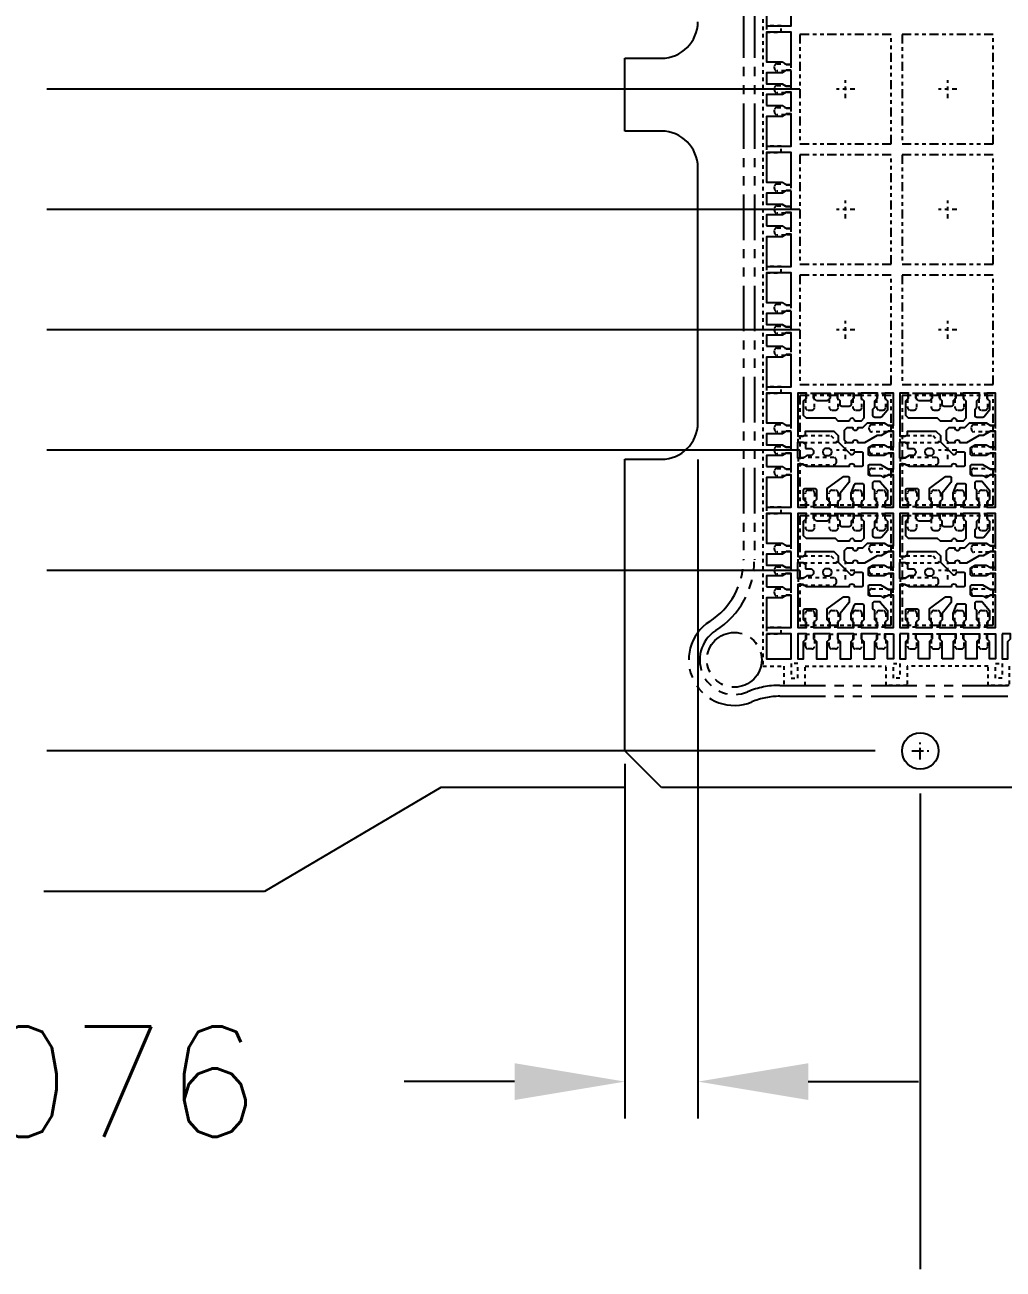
# Model space of a CAD drawing. Extents: x -336 to 28, y -457 to 7.
# Drawn here: x -311.49 to -284.67, y -347.44 to -313.31 of the extents above; entities that cross this region are included whole.
import ezdxf

# ---------------------------------------------------------------- set-up
doc = ezdxf.new("R2010")
doc.units = 0
doc.header["$MEASUREMENT"] = 0
for name, pattern in [('CENTER', [50.8, 31.75, -6.35, 6.35, -6.35]), ('CENTERX2', [4, 2.5, -0.5, 0.5, -0.5]), ('HIDDEN', [0.375, 0.25, -0.125]), ('PHANTOM', [2.5, 1.25, -0.25, 0.25, -0.25, 0.25, -0.25])]:
    doc.linetypes.add(name, pattern=pattern)
doc.layers.add('1', color=7, linetype='CONTINUOUS')
doc.layers.add('1D', color=4, linetype='CONTINUOUS')
doc.styles.add('simplex', font='SIMPLEX.SHX')

msp = doc.modelspace()

# ---------------------------------------------------------------- linework, layer by layer
at = {"layer": '1'}
for p, q in [((-295.0362, -316.2262), (-295.0362, -314.2262)), ((-295.0362, -314.2262), (-294.0362, -314.2262)), ((-294.0362, -316.2262), (-295.0362, -316.2262)), ((-293.0362, -324.2262), (-293.0362, -317.2262)), ((-295.0362, -333.2262), (-295.0362, -325.2262)), ((-295.0362, -325.2262), (-294.0362, -325.2262)), ((-294.0362, -334.2262), (-295.0362, -333.2262)), ((-46.0362, -334.2262), (-294.0362, -334.2262))]:
    msp.add_line(p, q, dxfattribs=at)
for points in [[(-291.1562, -313.3362), (-290.4762, -313.3362), (-290.4762, -312.4562), (-290.6112, -312.4562), (-290.7278, -312.5262), (-291.1562, -312.5262)], [(-290.7278, -314.3262), (-290.6112, -314.3962), (-290.4762, -314.3962), (-290.4762, -313.5162), (-291.1562, -313.5162), (-291.1562, -314.3262)], [(-291.1562, -315.5262), (-290.7278, -315.5262), (-290.6112, -315.5962), (-290.4762, -315.5962), (-290.4762, -315.1562), (-290.6112, -315.1562), (-290.7278, -315.2262), (-291.1562, -315.2262)], [(-291.1562, -316.6362), (-290.4762, -316.6362), (-290.4762, -315.7562), (-290.6112, -315.7562), (-290.7278, -315.8262), (-291.1562, -315.8262)], [(-290.7278, -317.6262), (-290.6112, -317.6962), (-290.4762, -317.6962), (-290.4762, -316.8162), (-291.1562, -316.8162), (-291.1562, -317.6262)], [(-291.1562, -318.8262), (-290.7278, -318.8262), (-290.6112, -318.8962), (-290.4762, -318.8962), (-290.4762, -318.4562), (-290.6112, -318.4562), (-290.7278, -318.5262), (-291.1562, -318.5262)], [(-291.1562, -319.9362), (-290.4762, -319.9362), (-290.4762, -319.0562), (-290.6112, -319.0562), (-290.7278, -319.1262), (-291.1562, -319.1262)], [(-290.7278, -320.9262), (-290.6112, -320.9962), (-290.4762, -320.9962), (-290.4762, -320.1162), (-291.1562, -320.1162), (-291.1562, -320.9262)], [(-291.1562, -322.1262), (-290.7278, -322.1262), (-290.6112, -322.1962), (-290.4762, -322.1962), (-290.4762, -321.7562), (-290.6112, -321.7562), (-290.7278, -321.8262), (-291.1562, -321.8262)], [(-291.1562, -323.2362), (-290.4762, -323.2362), (-290.4762, -322.3562), (-290.6112, -322.3562), (-290.7278, -322.4262), (-291.1562, -322.4262)], [(-290.7278, -324.2262), (-290.6112, -324.2962), (-290.4762, -324.2962), (-290.4762, -323.4162), (-291.1562, -323.4162), (-291.1562, -324.2262)], [(-289.7862, -323.6262), (-289.8612, -323.5512), (-289.8612, -323.4162), (-289.4112, -323.4162), (-289.4112, -323.5512), (-289.4862, -323.6262)], [(-286.9862, -323.6262), (-287.0612, -323.5512), (-287.0612, -323.4162), (-286.6112, -323.4162), (-286.6112, -323.5512), (-286.6862, -323.6262)], [(-291.1562, -325.4262), (-290.7278, -325.4262), (-290.6112, -325.4962), (-290.4762, -325.4962), (-290.4762, -325.0562), (-290.6112, -325.0562), (-290.7278, -325.1262), (-291.1562, -325.1262)], [(-291.1562, -326.5362), (-290.4762, -326.5362), (-290.4762, -325.6562), (-290.6112, -325.6562), (-290.7278, -325.7262), (-291.1562, -325.7262)], [(-290.7278, -327.5262), (-290.6112, -327.5962), (-290.4762, -327.5962), (-290.4762, -326.7162), (-291.1562, -326.7162), (-291.1562, -327.5262)], [(-289.7862, -326.9262), (-289.8612, -326.8512), (-289.8612, -326.7162), (-289.4112, -326.7162), (-289.4112, -326.8512), (-289.4862, -326.9262)], [(-286.9862, -326.9262), (-287.0612, -326.8512), (-287.0612, -326.7162), (-286.6112, -326.7162), (-286.6112, -326.8512), (-286.6862, -326.9262)], [(-291.1562, -328.7262), (-290.7278, -328.7262), (-290.6112, -328.7962), (-290.4762, -328.7962), (-290.4762, -328.3562), (-290.6112, -328.3562), (-290.7278, -328.4262), (-291.1562, -328.4262)], [(-291.1562, -329.8362), (-290.4762, -329.8362), (-290.4762, -328.9562), (-290.6112, -328.9562), (-290.7278, -329.0262), (-291.1562, -329.0262)], [(-290.1362, -330.2262), (-290.0612, -330.1512), (-290.0612, -330.0162), (-290.2962, -330.0162), (-290.2962, -330.6962), (-290.1362, -330.6962)], [(-289.4112, -330.0162), (-289.8612, -330.0162), (-289.8612, -330.1512), (-289.7862, -330.2262), (-289.7862, -330.6962), (-289.4862, -330.6962), (-289.4862, -330.2262), (-289.4112, -330.1512)], [(-288.8362, -330.6962), (-288.8362, -330.2262), (-288.7612, -330.1512), (-288.7612, -330.0162), (-289.2112, -330.0162), (-289.2112, -330.1512), (-289.1362, -330.2262), (-289.1362, -330.6962)], [(-288.1862, -330.6962), (-288.1862, -330.2262), (-288.1112, -330.1512), (-288.1112, -330.0162), (-288.5612, -330.0162), (-288.5612, -330.1512), (-288.4862, -330.2262), (-288.4862, -330.6962)], [(-287.6762, -330.0162), (-287.6762, -330.6962), (-287.8362, -330.6962), (-287.8362, -330.2262), (-287.9112, -330.1512), (-287.9112, -330.0162)], [(-287.4962, -330.0162), (-287.4962, -330.6962), (-287.3362, -330.6962), (-287.3362, -330.2262), (-287.2612, -330.1512), (-287.2612, -330.0162)], [(-286.9862, -330.6962), (-286.9862, -330.2262), (-287.0612, -330.1512), (-287.0612, -330.0162), (-286.6112, -330.0162), (-286.6112, -330.1512), (-286.6862, -330.2262), (-286.6862, -330.6962)], [(-286.3362, -330.6962), (-286.3362, -330.2262), (-286.4112, -330.1512), (-286.4112, -330.0162), (-285.9612, -330.0162), (-285.9612, -330.1512), (-286.0362, -330.2262), (-286.0362, -330.6962)], [(-285.7612, -330.0162), (-285.3112, -330.0162), (-285.3112, -330.1512), (-285.3862, -330.2262), (-285.3862, -330.6962), (-285.6862, -330.6962), (-285.6862, -330.2262), (-285.7612, -330.1512)], [(-285.0362, -330.2262), (-285.1112, -330.1512), (-285.1112, -330.0162), (-284.8762, -330.0162), (-284.8762, -330.6962), (-285.0362, -330.6962)], [(-284.6962, -330.0162), (-284.6962, -330.6962), (-284.5362, -330.6962), (-284.5362, -330.2262), (-284.4612, -330.1512), (-284.4612, -330.0162)]]:
    msp.add_lwpolyline(points, close=True, dxfattribs=at)
for points in [[(-290.4762, -314.5562), (-290.6112, -314.5562), (-290.7278, -314.6262), (-291.1562, -314.6262), (-291.1562, -314.9262), (-290.7278, -314.9262), (-290.6112, -314.9962), (-290.4762, -314.9962), (-290.4762, -314.5597)], [(-290.4762, -317.8562), (-290.6112, -317.8562), (-290.7278, -317.9262), (-291.1562, -317.9262), (-291.1562, -318.2262), (-290.7278, -318.2262), (-290.6112, -318.2962), (-290.4762, -318.2962), (-290.4762, -317.8597)], [(-290.4762, -321.1562), (-290.6112, -321.1562), (-290.7278, -321.2262), (-291.1562, -321.2262), (-291.1562, -321.5262), (-290.7278, -321.5262), (-290.6112, -321.5962), (-290.4762, -321.5962), (-290.4762, -321.1597)], [(-290.4762, -324.4562), (-290.6112, -324.4562), (-290.7278, -324.5262), (-291.1562, -324.5262), (-291.1562, -324.8262), (-290.7278, -324.8262), (-290.6112, -324.8962), (-290.4762, -324.8962), (-290.4762, -324.4597)], [(-290.4762, -327.7562), (-290.6112, -327.7562), (-290.7278, -327.8262), (-291.1562, -327.8262), (-291.1562, -328.1262), (-290.7278, -328.1262), (-290.6112, -328.1962), (-290.4762, -328.1962), (-290.4762, -327.7597)]]:
    msp.add_lwpolyline(points, dxfattribs=at)
for points in [[(-288.5112, -325.0686), (-288.5112, -325.3762, -0.4142136), (-288.5612, -325.4262), (-288.7387, -325.4262, 1), (-288.8887, -325.4262), (-290.0445, -325.4262), (-290.1612, -325.3562), (-290.2962, -325.3562), (-290.2962, -326.5362), (-290.0612, -326.5362), (-290.0612, -326.4012), (-290.1362, -326.3262), (-290.1362, -326.0762, -0.4142136), (-290.0862, -326.0262), (-289.8362, -326.0262, -0.4142136), (-289.7862, -326.0762), (-289.7862, -326.3262), (-289.8612, -326.4012), (-289.8612, -326.5362), (-289.4112, -326.5362), (-289.4112, -326.4012), (-289.4862, -326.3262), (-289.4862, -326.0262), (-289.056, -325.7061, -0.1613206), (-289.0262, -325.6962), (-288.9362, -325.6962, -0.4142136), (-288.8862, -325.7462), (-288.8862, -325.8276, -0.1730499), (-288.8975, -325.8593), (-289.1362, -326.1512), (-289.1362, -326.3262), (-289.2112, -326.4012), (-289.2112, -326.5362), (-288.7612, -326.5362), (-288.7612, -326.4012), (-288.8362, -326.3262), (-288.8362, -326.1512), (-288.7426, -325.9176, -0.3065287), (-288.6962, -325.8862), (-288.5362, -325.8862, -0.4142136), (-288.4862, -325.9362), (-288.4862, -326.3262), (-288.5612, -326.4012), (-288.5612, -326.5362), (-288.1112, -326.5362), (-288.1112, -326.4012), (-288.1862, -326.3262), (-288.1862, -326.0762), (-288.2362, -326.0262), (-288.2362, -325.8762, -0.4142136), (-288.1862, -325.8262), (-288.0714, -325.8262, -0.220264), (-288.0333, -325.8439), (-287.8362, -326.0762), (-287.8362, -326.3262), (-287.9112, -326.4012), (-287.9112, -326.5362), (-287.6762, -326.5362), (-287.6762, -325.6562), (-287.8112, -325.6562), (-287.9328, -325.7292, 0.1884727), (-288.0684, -325.6762), (-288.3112, -325.6762, -0.4142136), (-288.3612, -325.6262), (-288.3612, -325.4162, -0.4142136), (-288.3112, -325.3662), (-288.0278, -325.3662), (-287.8112, -325.4962), (-287.6762, -325.4962), (-287.6762, -325.0562), (-287.8112, -325.0562), (-287.9278, -325.1262), (-288.3112, -325.1262, -0.4142136), (-288.3612, -325.0762), (-288.3612, -324.9273, -0.2679492), (-288.3362, -324.884), (-288.2362, -324.8262), (-287.9278, -324.8262), (-287.8112, -324.8962), (-287.6762, -324.8962), (-287.6762, -324.4562), (-287.8112, -324.4562), (-288.0112, -324.5762), (-288.1198, -324.5762), (-288.4662, -324.7762), (-288.6437, -324.7762, 1), (-288.7937, -324.7762), (-288.9412, -324.7762), (-289.0162, -324.7012), (-289.0162, -324.4312), (-288.9412, -324.3562), (-288.7937, -324.3562, 1), (-288.6437, -324.3562), (-288.5162, -324.3562), (-288.3862, -324.2262), (-287.9278, -324.2262), (-287.8112, -324.2962), (-287.6762, -324.2962), (-287.6762, -323.4162), (-287.9112, -323.4162), (-287.9112, -323.5512), (-287.8362, -323.6262), (-287.8362, -323.8762), (-287.9882, -324.0583, -0.2223157), (-288.0266, -324.0762), (-288.1862, -324.0762, -0.4142136), (-288.2362, -324.0262), (-288.2362, -323.8511), (-288.1863, -323.8012), (-288.1862, -323.6262), (-288.1112, -323.5512), (-288.1112, -323.4162), (-288.5612, -323.4162), (-288.5612, -323.5512), (-288.4862, -323.6262), (-288.4862, -324.1008), (-288.5616, -324.1762), (-288.7337, -324.1762, 1), (-288.8837, -324.1762), (-289.1862, -324.1762), (-289.2612, -324.1012), (-290.0612, -324.1012), (-290.1362, -324.0262), (-290.1362, -323.6262), (-290.0612, -323.5512), (-290.0612, -323.4162), (-290.2962, -323.4162), (-290.2962, -324.5962), (-290.1612, -324.5962), (-290.0862, -324.5512), (-290.0862, -324.4512), (-289.3112, -324.4512), (-289.1862, -324.5762), (-289.1862, -324.751), (-288.8668, -325.0716, 0.6687711), (-288.7387, -325.0186), (-288.5612, -325.0186, -0.4142136)], [(-288.8362, -323.7262, -0.4142136), (-288.8862, -323.7762), (-289.0862, -323.7762, -0.4142136), (-289.1362, -323.7262), (-289.1362, -323.6262), (-289.2112, -323.5512), (-289.2112, -323.4162), (-288.7612, -323.4162), (-288.7612, -323.5512), (-288.8362, -323.6262)], [(-285.7112, -325.0686), (-285.7112, -325.3762, -0.4142136), (-285.7612, -325.4262), (-285.9387, -325.4262, 1), (-286.0887, -325.4262), (-287.2445, -325.4262), (-287.3612, -325.3562), (-287.4962, -325.3562), (-287.4962, -326.5362), (-287.2612, -326.5362), (-287.2612, -326.4012), (-287.3362, -326.3262), (-287.3362, -326.0762, -0.4142136), (-287.2862, -326.0262), (-287.0362, -326.0262, -0.4142136), (-286.9862, -326.0762), (-286.9862, -326.3262), (-287.0612, -326.4012), (-287.0612, -326.5362), (-286.6112, -326.5362), (-286.6112, -326.4012), (-286.6862, -326.3262), (-286.6862, -326.0262), (-286.256, -325.7061, -0.1613206), (-286.2262, -325.6962), (-286.1362, -325.6962, -0.4142136), (-286.0862, -325.7462), (-286.0862, -325.8276, -0.1730499), (-286.0975, -325.8593), (-286.3362, -326.1512), (-286.3362, -326.3262), (-286.4112, -326.4012), (-286.4112, -326.5362), (-285.9612, -326.5362), (-285.9612, -326.4012), (-286.0362, -326.3262), (-286.0362, -326.1512), (-285.9426, -325.9176, -0.3065287), (-285.8962, -325.8862), (-285.7362, -325.8862, -0.4142136), (-285.6862, -325.9362), (-285.6862, -326.3262), (-285.7612, -326.4012), (-285.7612, -326.5362), (-285.3112, -326.5362), (-285.3112, -326.4012), (-285.3862, -326.3262), (-285.3862, -326.0762), (-285.4362, -326.0262), (-285.4362, -325.8762, -0.4142136), (-285.3862, -325.8262), (-285.2714, -325.8262, -0.220264), (-285.2333, -325.8439), (-285.0362, -326.0762), (-285.0362, -326.3262), (-285.1112, -326.4012), (-285.1112, -326.5362), (-284.8762, -326.5362), (-284.8762, -325.6562), (-285.0112, -325.6562), (-285.1328, -325.7292, 0.1884727), (-285.2684, -325.6762), (-285.5112, -325.6762, -0.4142136), (-285.5612, -325.6262), (-285.5612, -325.4162, -0.4142136), (-285.5112, -325.3662), (-285.2278, -325.3662), (-285.0112, -325.4962), (-284.8762, -325.4962), (-284.8762, -325.0562), (-285.0112, -325.0562), (-285.1278, -325.1262), (-285.5112, -325.1262, -0.4142136), (-285.5612, -325.0762), (-285.5612, -324.9273, -0.2679492), (-285.5362, -324.884), (-285.4362, -324.8262), (-285.1278, -324.8262), (-285.0112, -324.8962), (-284.8762, -324.8962), (-284.8762, -324.4562), (-285.0112, -324.4562), (-285.2112, -324.5762), (-285.3198, -324.5762), (-285.6662, -324.7762), (-285.8437, -324.7762, 1), (-285.9937, -324.7762), (-286.1412, -324.7762), (-286.2162, -324.7012), (-286.2162, -324.4312), (-286.1412, -324.3562), (-285.9937, -324.3562, 1), (-285.8437, -324.3562), (-285.7162, -324.3562), (-285.5862, -324.2262), (-285.1278, -324.2262), (-285.0112, -324.2962), (-284.8762, -324.2962), (-284.8762, -323.4162), (-285.1112, -323.4162), (-285.1112, -323.5512), (-285.0362, -323.6262), (-285.0362, -323.8762), (-285.1882, -324.0583, -0.2223157), (-285.2266, -324.0762), (-285.3862, -324.0762, -0.4142136), (-285.4362, -324.0262), (-285.4362, -323.8511), (-285.3863, -323.8012), (-285.3862, -323.6262), (-285.3112, -323.5512), (-285.3112, -323.4162), (-285.7612, -323.4162), (-285.7612, -323.5512), (-285.6862, -323.6262), (-285.6862, -324.1008), (-285.7616, -324.1762), (-285.9337, -324.1762, 1), (-286.0837, -324.1762), (-286.3862, -324.1762), (-286.4612, -324.1012), (-287.2612, -324.1012), (-287.3362, -324.0262), (-287.3362, -323.6262), (-287.2612, -323.5512), (-287.2612, -323.4162), (-287.4962, -323.4162), (-287.4962, -324.5962), (-287.3612, -324.5962), (-287.2862, -324.5512), (-287.2862, -324.4512), (-286.5112, -324.4512), (-286.3862, -324.5762), (-286.3862, -324.751), (-286.0668, -325.0716, 0.6687711), (-285.9387, -325.0186), (-285.7612, -325.0186, -0.4142136)], [(-286.0362, -323.7262, -0.4142136), (-286.0862, -323.7762), (-286.2862, -323.7762, -0.4142136), (-286.3362, -323.7262), (-286.3362, -323.6262), (-286.4112, -323.5512), (-286.4112, -323.4162), (-285.9612, -323.4162), (-285.9612, -323.5512), (-286.0362, -323.6262)], [(-290.0862, -324.9262), (-289.9612, -324.9262, -1), (-289.9612, -325.1262), (-290.0445, -325.1262), (-290.1612, -325.1962), (-290.2962, -325.1962), (-290.2962, -324.7562), (-290.1612, -324.7562), (-290.0862, -324.8012)], [(-287.2862, -324.9262), (-287.1612, -324.9262, -1), (-287.1612, -325.1262), (-287.2445, -325.1262), (-287.3612, -325.1962), (-287.4962, -325.1962), (-287.4962, -324.7562), (-287.3612, -324.7562), (-287.2862, -324.8012)], [(-289.4612, -324.9262), (-289.5112, -324.9262, 1), (-289.5112, -325.1262), (-289.4612, -325.1262, 1)], [(-286.6612, -324.9262), (-286.7112, -324.9262, 1), (-286.7112, -325.1262), (-286.6612, -325.1262, 1)], [(-288.5112, -328.3686), (-288.5112, -328.6762, -0.4142136), (-288.5612, -328.7262), (-288.7387, -328.7262, 1), (-288.8887, -328.7262), (-290.0445, -328.7262), (-290.1612, -328.6562), (-290.2962, -328.6562), (-290.2962, -329.8362), (-290.0612, -329.8362), (-290.0612, -329.7012), (-290.1362, -329.6262), (-290.1362, -329.3762, -0.4142136), (-290.0862, -329.3262), (-289.8362, -329.3262, -0.4142136), (-289.7862, -329.3762), (-289.7862, -329.6262), (-289.8612, -329.7012), (-289.8612, -329.8362), (-289.4112, -329.8362), (-289.4112, -329.7012), (-289.4862, -329.6262), (-289.4862, -329.3262), (-289.056, -329.0061, -0.1613206), (-289.0262, -328.9962), (-288.9362, -328.9962, -0.4142136), (-288.8862, -329.0462), (-288.8862, -329.1276, -0.1730499), (-288.8975, -329.1593), (-289.1362, -329.4512), (-289.1362, -329.6262), (-289.2112, -329.7012), (-289.2112, -329.8362), (-288.7612, -329.8362), (-288.7612, -329.7012), (-288.8362, -329.6262), (-288.8362, -329.4512), (-288.7426, -329.2176, -0.3065287), (-288.6962, -329.1862), (-288.5362, -329.1862, -0.4142136), (-288.4862, -329.2362), (-288.4862, -329.6262), (-288.5612, -329.7012), (-288.5612, -329.8362), (-288.1112, -329.8362), (-288.1112, -329.7012), (-288.1862, -329.6262), (-288.1862, -329.3762), (-288.2362, -329.3262), (-288.2362, -329.1762, -0.4142136), (-288.1862, -329.1262), (-288.0714, -329.1262, -0.220264), (-288.0333, -329.1439), (-287.8362, -329.3762), (-287.8362, -329.6262), (-287.9112, -329.7012), (-287.9112, -329.8362), (-287.6762, -329.8362), (-287.6762, -328.9562), (-287.8112, -328.9562), (-287.9328, -329.0292, 0.1884727), (-288.0684, -328.9762), (-288.3112, -328.9762, -0.4142136), (-288.3612, -328.9262), (-288.3612, -328.7162, -0.4142136), (-288.3112, -328.6662), (-288.0278, -328.6662), (-287.8112, -328.7962), (-287.6762, -328.7962), (-287.6762, -328.3562), (-287.8112, -328.3562), (-287.9278, -328.4262), (-288.3112, -328.4262, -0.4142136), (-288.3612, -328.3762), (-288.3612, -328.2273, -0.2679492), (-288.3362, -328.184), (-288.2362, -328.1262), (-287.9278, -328.1262), (-287.8112, -328.1962), (-287.6762, -328.1962), (-287.6762, -327.7562), (-287.8112, -327.7562), (-288.0112, -327.8762), (-288.1198, -327.8762), (-288.4662, -328.0762), (-288.6437, -328.0762, 1), (-288.7937, -328.0762), (-288.9412, -328.0762), (-289.0162, -328.0012), (-289.0162, -327.7312), (-288.9412, -327.6562), (-288.7937, -327.6562, 1), (-288.6437, -327.6562), (-288.5162, -327.6562), (-288.3862, -327.5262), (-287.9278, -327.5262), (-287.8112, -327.5962), (-287.6762, -327.5962), (-287.6762, -326.7162), (-287.9112, -326.7162), (-287.9112, -326.8512), (-287.8362, -326.9262), (-287.8362, -327.1762), (-287.9882, -327.3583, -0.2223157), (-288.0266, -327.3762), (-288.1862, -327.3762, -0.4142136), (-288.2362, -327.3262), (-288.2362, -327.1511), (-288.1863, -327.1012), (-288.1862, -326.9262), (-288.1112, -326.8512), (-288.1112, -326.7162), (-288.5612, -326.7162), (-288.5612, -326.8512), (-288.4862, -326.9262), (-288.4862, -327.4008), (-288.5616, -327.4762), (-288.7337, -327.4762, 1), (-288.8837, -327.4762), (-289.1862, -327.4762), (-289.2612, -327.4012), (-290.0612, -327.4012), (-290.1362, -327.3262), (-290.1362, -326.9262), (-290.0612, -326.8512), (-290.0612, -326.7162), (-290.2962, -326.7162), (-290.2962, -327.8962), (-290.1612, -327.8962), (-290.0862, -327.8512), (-290.0862, -327.7512), (-289.3112, -327.7512), (-289.1862, -327.8762), (-289.1862, -328.051), (-288.8668, -328.3716, 0.6687711), (-288.7387, -328.3186), (-288.5612, -328.3186, -0.4142136)], [(-288.8362, -327.0262, -0.4142136), (-288.8862, -327.0762), (-289.0862, -327.0762, -0.4142136), (-289.1362, -327.0262), (-289.1362, -326.9262), (-289.2112, -326.8512), (-289.2112, -326.7162), (-288.7612, -326.7162), (-288.7612, -326.8512), (-288.8362, -326.9262)], [(-285.7112, -328.3686), (-285.7112, -328.6762, -0.4142136), (-285.7612, -328.7262), (-285.9387, -328.7262, 1), (-286.0887, -328.7262), (-287.2445, -328.7262), (-287.3612, -328.6562), (-287.4962, -328.6562), (-287.4962, -329.8362), (-287.2612, -329.8362), (-287.2612, -329.7012), (-287.3362, -329.6262), (-287.3362, -329.3762, -0.4142136), (-287.2862, -329.3262), (-287.0362, -329.3262, -0.4142136), (-286.9862, -329.3762), (-286.9862, -329.6262), (-287.0612, -329.7012), (-287.0612, -329.8362), (-286.6112, -329.8362), (-286.6112, -329.7012), (-286.6862, -329.6262), (-286.6862, -329.3262), (-286.256, -329.0061, -0.1613206), (-286.2262, -328.9962), (-286.1362, -328.9962, -0.4142136), (-286.0862, -329.0462), (-286.0862, -329.1276, -0.1730499), (-286.0975, -329.1593), (-286.3362, -329.4512), (-286.3362, -329.6262), (-286.4112, -329.7012), (-286.4112, -329.8362), (-285.9612, -329.8362), (-285.9612, -329.7012), (-286.0362, -329.6262), (-286.0362, -329.4512), (-285.9426, -329.2176, -0.3065287), (-285.8962, -329.1862), (-285.7362, -329.1862, -0.4142136), (-285.6862, -329.2362), (-285.6862, -329.6262), (-285.7612, -329.7012), (-285.7612, -329.8362), (-285.3112, -329.8362), (-285.3112, -329.7012), (-285.3862, -329.6262), (-285.3862, -329.3762), (-285.4362, -329.3262), (-285.4362, -329.1762, -0.4142136), (-285.3862, -329.1262), (-285.2714, -329.1262, -0.220264), (-285.2333, -329.1439), (-285.0362, -329.3762), (-285.0362, -329.6262), (-285.1112, -329.7012), (-285.1112, -329.8362), (-284.8762, -329.8362), (-284.8762, -328.9562), (-285.0112, -328.9562), (-285.1328, -329.0292, 0.1884727), (-285.2684, -328.9762), (-285.5112, -328.9762, -0.4142136), (-285.5612, -328.9262), (-285.5612, -328.7162, -0.4142136), (-285.5112, -328.6662), (-285.2278, -328.6662), (-285.0112, -328.7962), (-284.8762, -328.7962), (-284.8762, -328.3562), (-285.0112, -328.3562), (-285.1278, -328.4262), (-285.5112, -328.4262, -0.4142136), (-285.5612, -328.3762), (-285.5612, -328.2273, -0.2679492), (-285.5362, -328.184), (-285.4362, -328.1262), (-285.1278, -328.1262), (-285.0112, -328.1962), (-284.8762, -328.1962), (-284.8762, -327.7562), (-285.0112, -327.7562), (-285.2112, -327.8762), (-285.3198, -327.8762), (-285.6662, -328.0762), (-285.8437, -328.0762, 1), (-285.9937, -328.0762), (-286.1412, -328.0762), (-286.2162, -328.0012), (-286.2162, -327.7312), (-286.1412, -327.6562), (-285.9937, -327.6562, 1), (-285.8437, -327.6562), (-285.7162, -327.6562), (-285.5862, -327.5262), (-285.1278, -327.5262), (-285.0112, -327.5962), (-284.8762, -327.5962), (-284.8762, -326.7162), (-285.1112, -326.7162), (-285.1112, -326.8512), (-285.0362, -326.9262), (-285.0362, -327.1762), (-285.1882, -327.3583, -0.2223157), (-285.2266, -327.3762), (-285.3862, -327.3762, -0.4142136), (-285.4362, -327.3262), (-285.4362, -327.1511), (-285.3863, -327.1012), (-285.3862, -326.9262), (-285.3112, -326.8512), (-285.3112, -326.7162), (-285.7612, -326.7162), (-285.7612, -326.8512), (-285.6862, -326.9262), (-285.6862, -327.4008), (-285.7616, -327.4762), (-285.9337, -327.4762, 1), (-286.0837, -327.4762), (-286.3862, -327.4762), (-286.4612, -327.4012), (-287.2612, -327.4012), (-287.3362, -327.3262), (-287.3362, -326.9262), (-287.2612, -326.8512), (-287.2612, -326.7162), (-287.4962, -326.7162), (-287.4962, -327.8962), (-287.3612, -327.8962), (-287.2862, -327.8512), (-287.2862, -327.7512), (-286.5112, -327.7512), (-286.3862, -327.8762), (-286.3862, -328.051), (-286.0668, -328.3716, 0.6687711), (-285.9387, -328.3186), (-285.7612, -328.3186, -0.4142136)], [(-286.0362, -327.0262, -0.4142136), (-286.0862, -327.0762), (-286.2862, -327.0762, -0.4142136), (-286.3362, -327.0262), (-286.3362, -326.9262), (-286.4112, -326.8512), (-286.4112, -326.7162), (-285.9612, -326.7162), (-285.9612, -326.8512), (-286.0362, -326.9262)], [(-290.0862, -328.2262), (-289.9612, -328.2262, -1), (-289.9612, -328.4262), (-290.0445, -328.4262), (-290.1612, -328.4962), (-290.2962, -328.4962), (-290.2962, -328.0562), (-290.1612, -328.0562), (-290.0862, -328.1012)], [(-289.4612, -328.2262), (-289.5112, -328.2262, 1), (-289.5112, -328.4262), (-289.4612, -328.4262, 1)], [(-287.2862, -328.2262), (-287.1612, -328.2262, -1), (-287.1612, -328.4262), (-287.2445, -328.4262), (-287.3612, -328.4962), (-287.4962, -328.4962), (-287.4962, -328.0562), (-287.3612, -328.0562), (-287.2862, -328.1012)], [(-286.6612, -328.2262), (-286.7112, -328.2262, 1), (-286.7112, -328.4262), (-286.6612, -328.4262, 1)]]:
    msp.add_lwpolyline(points, format="xyb", close=True, dxfattribs=at)
at = {"layer": '1', "linetype": 'ByBlock'}
msp.add_lwpolyline([(-291.1562, -330.0162), (-291.1562, -330.6962), (-290.4762, -330.6962), (-290.4762, -330.0162)], close=True, dxfattribs=at)
at = {"layer": '1'}
msp.add_circle((-286.9362, -333.2262), 0.5, dxfattribs=at)
for centre, start, end in [((-294.0362, -313.2262), 270, 0), ((-294.0362, -317.2262), 0, 90), ((-294.0362, -324.2262), 270, 0)]:
    msp.add_arc(centre, 1, start, end, dxfattribs=at)
at = {"layer": '1D', "linetype": 'HIDDEN', "ltscale": 0.2}
for p, q in [((-291.2562, -269.5562), (-291.2562, -330.8962)), ((-291.2562, -330.8962), (-290.6762, -330.8962)), ((-290.0962, -330.8962), (-287.8762, -330.8962)), ((-285.0762, -330.8962), (-287.2962, -330.8962))]:
    msp.add_line(p, q, dxfattribs=at)
at = {"layer": '1D', "linetype": 'ByBlock'}
for p, q in [((-290.2442, -315.0762), (-310.8911, -315.0762)), ((-290.2442, -318.3762), (-310.8911, -318.3762)), ((-290.2442, -321.6762), (-310.8911, -321.6762)), ((-290.2442, -324.9762), (-310.8911, -324.9762)), ((-293.0362, -325.2342), (-293.0362, -343.3019)), ((-290.2442, -328.2762), (-310.8911, -328.2762)), ((-288.1738, -333.2262), (-310.8911, -333.2262)), ((-295.0362, -333.5748), (-295.0362, -343.3019)), ((-300.0862, -334.2262), (-304.9212, -337.0777)), ((-295.0442, -334.2262), (-300.0862, -334.2262)), ((-304.9212, -337.0777), (-310.9712, -337.0777)), ((-298.0612, -342.2939), (-301.0862, -342.2939)), ((-290.0112, -342.2939), (-286.9862, -342.2939))]:
    msp.add_line(p, q, dxfattribs=at)
at = {"layer": '1D', "linetype": 'CENTER', "ltscale": 0.01}
for p, q in [((-286.9362, -333.4558), (-286.9362, -332.9966)), ((-287.1658, -333.2262), (-286.7065, -333.2262))]:
    msp.add_line(p, q, dxfattribs=at)
at = {"layer": '1D'}
msp.add_line((-286.9362, -334.3968), (-286.9362, -347.4363), dxfattribs=at)
at = {"layer": '1D', "color": 2, "linetype": 'PHANTOM'}
for points in [[(-236.7862, -268.7262), (-290.7862, -268.7262, -0.0990195), (-291.5554, -268.5724, 0.9166595), (-292.7092, -270.7795, -0.2559241), (-291.7862, -272.4648), (-291.7862, -297.4876, -0.2559241), (-292.7092, -299.1729, 0.5477226), (-292.7092, -301.2795, -0.2559241), (-291.7862, -302.9648), (-291.7862, -327.9876, -0.2559241), (-292.7092, -329.6729, 0.9166595), (-291.5554, -331.8801, -0.0990195), (-290.7862, -331.7262), (-236.7862, -331.7262, -0.0990195), (-236.0169, -331.8801, 0.9166595), (-234.8631, -329.6729, -0.2559241), (-235.7862, -327.9876), (-235.7862, -302.9648, -0.2559241), (-234.8631, -301.2795, 0.5477226), (-234.8631, -299.1729, -0.2559241), (-235.7862, -297.4876), (-235.7862, -272.4648, -0.2559241), (-234.8631, -270.7795, 0.9166595), (-236.0169, -268.5724, -0.0990195)], [(-236.7862, -269.0262), (-290.7862, -269.0262, -0.0990195), (-291.6708, -268.8493, 0.9166595), (-292.5477, -270.5267, -0.2559241), (-291.4862, -272.4648), (-291.4862, -297.4876, -0.2559241), (-292.5477, -299.4257, 0.5477226), (-292.5477, -301.0267, -0.2559241), (-291.4862, -302.9648), (-291.4862, -327.9876, -0.2559241), (-292.5477, -329.9257, 0.9166595), (-291.6708, -331.6031, -0.0990195), (-290.7862, -331.4262), (-236.7862, -331.4262, -0.0990195), (-235.9015, -331.6031, 0.9166595), (-235.0246, -329.9257, -0.2559241), (-236.0862, -327.9876), (-236.0862, -302.9648, -0.2559241), (-235.0246, -301.0267, 0.5477226), (-235.0246, -299.4257, -0.2559241), (-236.0862, -297.4876), (-236.0862, -272.4648, -0.2559241), (-235.0246, -270.5267, 0.9166595), (-235.9015, -268.8493, -0.0990195)]]:
    msp.add_lwpolyline(points, format="xyb", close=True, dxfattribs=at)
at = {"layer": '1D', "linetype": 'HIDDEN', "ltscale": 0.2}
for points in [[(-290.7562, -313.5162), (-290.7562, -313.3362), (-291.1562, -313.3362), (-291.1562, -313.5162)], [(-290.7562, -316.8162), (-290.7562, -316.6362), (-291.1562, -316.6362), (-291.1562, -316.8162)], [(-290.7562, -320.1162), (-290.7562, -319.9362), (-291.1562, -319.9362), (-291.1562, -320.1162)], [(-290.7562, -323.4162), (-290.7562, -323.2362), (-291.1562, -323.2362), (-291.1562, -323.4162)], [(-289.3862, -324.5762), (-289.2362, -324.7262), (-289.2362, -324.7762), (-289.2362, -324.7762), (-290.1278, -324.7762), (-290.1612, -324.7662), (-290.2862, -324.7662), (-290.2862, -324.5862), (-290.1612, -324.5862), (-290.1278, -324.5762)], [(-286.5862, -324.5762), (-286.4362, -324.7262), (-286.4362, -324.7762), (-286.4362, -324.7762), (-287.3278, -324.7762), (-287.3612, -324.7662), (-287.4862, -324.7662), (-287.4862, -324.5862), (-287.3612, -324.5862), (-287.3278, -324.5762)], [(-290.7562, -326.7162), (-290.7562, -326.5362), (-291.1562, -326.5362), (-291.1562, -326.7162)], [(-289.3862, -327.8762), (-289.2362, -328.0262), (-289.2362, -328.0762), (-289.2362, -328.0762), (-290.1278, -328.0762), (-290.1612, -328.0662), (-290.2862, -328.0662), (-290.2862, -327.8862), (-290.1612, -327.8862), (-290.1278, -327.8762)], [(-286.5862, -327.8762), (-286.4362, -328.0262), (-286.4362, -328.0762), (-286.4362, -328.0762), (-287.3278, -328.0762), (-287.3612, -328.0662), (-287.4862, -328.0662), (-287.4862, -327.8862), (-287.3612, -327.8862), (-287.3278, -327.8762)], [(-290.7562, -330.0162), (-290.7562, -329.8362), (-291.1562, -329.8362), (-291.1562, -330.0162)], [(-290.2962, -330.8262), (-290.4762, -330.8262), (-290.4762, -331.2262), (-290.2962, -331.2262)], [(-287.6762, -330.8262), (-287.4962, -330.8262), (-287.4962, -331.2262), (-287.6762, -331.2262)], [(-284.8762, -330.8262), (-284.6962, -330.8262), (-284.6962, -331.2262), (-284.8762, -331.2262)]]:
    msp.add_lwpolyline(points, close=True, dxfattribs=at)
at = {"layer": '1D', "color": 2, "linetype": 'PHANTOM', "ltscale": 0.2}
for points in [[(-287.7362, -313.5762), (-290.2362, -313.5762), (-290.2362, -316.5762), (-287.7362, -316.5762)], [(-284.9362, -313.5762), (-287.4362, -313.5762), (-287.4362, -316.5762), (-284.9362, -316.5762)], [(-287.7362, -316.8762), (-290.2362, -316.8762), (-290.2362, -319.8762), (-287.7362, -319.8762)], [(-284.9362, -316.8762), (-287.4362, -316.8762), (-287.4362, -319.8762), (-284.9362, -319.8762)], [(-287.7362, -320.1762), (-290.2362, -320.1762), (-290.2362, -323.1762), (-287.7362, -323.1762)], [(-284.9362, -320.1762), (-287.4362, -320.1762), (-287.4362, -323.1762), (-284.9362, -323.1762)], [(-287.7362, -323.4762), (-290.2362, -323.4762), (-290.2362, -326.4762), (-287.7362, -326.4762)], [(-284.9362, -323.4762), (-287.4362, -323.4762), (-287.4362, -326.4762), (-284.9362, -326.4762)], [(-287.7362, -326.7762), (-290.2362, -326.7762), (-290.2362, -329.7762), (-287.7362, -329.7762)], [(-284.9362, -326.7762), (-287.4362, -326.7762), (-287.4362, -329.7762), (-284.9362, -329.7762)]]:
    msp.add_lwpolyline(points, close=True, dxfattribs=at)
at = {"layer": '1D', "linetype": 'HIDDEN', "ltscale": 0.2}
for points in [[(-290.9362, -314.4512, -0.4142136), (-290.8612, -314.3762), (-290.6445, -314.3762), (-290.6112, -314.3862), (-290.4862, -314.3862), (-290.4862, -314.5662), (-290.6112, -314.5662), (-290.6445, -314.5762), (-290.8612, -314.5762, -0.4142136), (-290.9362, -314.5012)], [(-290.9362, -315.0512, -0.4142136), (-290.8612, -314.9762), (-290.6445, -314.9762), (-290.6112, -314.9862), (-290.4862, -314.9862), (-290.4862, -315.1662), (-290.6112, -315.1662), (-290.6445, -315.1762), (-290.8612, -315.1762, -0.4142136), (-290.9362, -315.1012)], [(-290.9362, -315.6512, -0.4142136), (-290.8612, -315.5762), (-290.6445, -315.5762), (-290.6112, -315.5862), (-290.4862, -315.5862), (-290.4862, -315.7662), (-290.6112, -315.7662), (-290.6445, -315.7762), (-290.8612, -315.7762, -0.4142136), (-290.9362, -315.7012)], [(-290.9362, -317.7512, -0.4142136), (-290.8612, -317.6762), (-290.6445, -317.6762), (-290.6112, -317.6862), (-290.4862, -317.6862), (-290.4862, -317.8662), (-290.6112, -317.8662), (-290.6445, -317.8762), (-290.8612, -317.8762, -0.4142136), (-290.9362, -317.8012)], [(-290.9362, -318.3512, -0.4142136), (-290.8612, -318.2762), (-290.6445, -318.2762), (-290.6112, -318.2862), (-290.4862, -318.2862), (-290.4862, -318.4662), (-290.6112, -318.4662), (-290.6445, -318.4762), (-290.8612, -318.4762, -0.4142136), (-290.9362, -318.4012)], [(-290.9362, -318.9512, -0.4142136), (-290.8612, -318.8762), (-290.6445, -318.8762), (-290.6112, -318.8862), (-290.4862, -318.8862), (-290.4862, -319.0662), (-290.6112, -319.0662), (-290.6445, -319.0762), (-290.8612, -319.0762, -0.4142136), (-290.9362, -319.0012)], [(-290.9362, -321.0512, -0.4142136), (-290.8612, -320.9762), (-290.6445, -320.9762), (-290.6112, -320.9862), (-290.4862, -320.9862), (-290.4862, -321.1662), (-290.6112, -321.1662), (-290.6445, -321.1762), (-290.8612, -321.1762, -0.4142136), (-290.9362, -321.1012)], [(-290.9362, -321.6512, -0.4142136), (-290.8612, -321.5762), (-290.6445, -321.5762), (-290.6112, -321.5862), (-290.4862, -321.5862), (-290.4862, -321.7662), (-290.6112, -321.7662), (-290.6445, -321.7762), (-290.8612, -321.7762, -0.4142136), (-290.9362, -321.7012)], [(-290.9362, -322.2512, -0.4142136), (-290.8612, -322.1762), (-290.6445, -322.1762), (-290.6112, -322.1862), (-290.4862, -322.1862), (-290.4862, -322.3662), (-290.6112, -322.3662), (-290.6445, -322.3762), (-290.8612, -322.3762, -0.4142136), (-290.9362, -322.3012)], [(-289.8362, -323.8012), (-289.8362, -323.5762), (-289.8462, -323.5512), (-289.8462, -323.5512), (-289.8462, -323.4262), (-290.0762, -323.4262), (-290.0762, -323.5512), (-290.0762, -323.5512), (-290.0862, -323.5762), (-290.0862, -323.8012, 0.4142136), (-290.0112, -323.8762), (-289.9112, -323.8762, 0.4142136)], [(-289.1862, -323.8012), (-289.1862, -323.5762), (-289.1962, -323.5512), (-289.1962, -323.5512), (-289.1962, -323.4262), (-289.4262, -323.4262), (-289.4262, -323.5512), (-289.4262, -323.5512), (-289.4362, -323.5762), (-289.4362, -323.8012, 0.4142136), (-289.3612, -323.8762), (-289.2612, -323.8762, 0.4142136)], [(-288.5362, -323.8012), (-288.5362, -323.5762), (-288.5462, -323.5512), (-288.5462, -323.5512), (-288.5462, -323.4262), (-288.7762, -323.4262), (-288.7762, -323.5512), (-288.7762, -323.5512), (-288.7862, -323.5762), (-288.7862, -323.8012, 0.4142136), (-288.7112, -323.8762), (-288.6112, -323.8762, 0.4142136)], [(-287.8862, -323.8012), (-287.8862, -323.5762), (-287.8962, -323.5512), (-287.8962, -323.5512), (-287.8962, -323.4262), (-288.1262, -323.4262), (-288.1262, -323.5512), (-288.1262, -323.5512), (-288.1362, -323.5762), (-288.1362, -323.8012, 0.4142136), (-288.0612, -323.8762), (-287.9612, -323.8762, 0.4142136)], [(-287.0362, -323.8012), (-287.0362, -323.5762), (-287.0462, -323.5512), (-287.0462, -323.5512), (-287.0462, -323.4262), (-287.2762, -323.4262), (-287.2762, -323.5512), (-287.2762, -323.5512), (-287.2862, -323.5762), (-287.2862, -323.8012, 0.4142136), (-287.2112, -323.8762), (-287.1112, -323.8762, 0.4142136)], [(-286.3862, -323.8012), (-286.3862, -323.5762), (-286.3962, -323.5512), (-286.3962, -323.5512), (-286.3962, -323.4262), (-286.6262, -323.4262), (-286.6262, -323.5512), (-286.6262, -323.5512), (-286.6362, -323.5762), (-286.6362, -323.8012, 0.4142136), (-286.5612, -323.8762), (-286.4612, -323.8762, 0.4142136)], [(-285.7362, -323.8012), (-285.7362, -323.5762), (-285.7462, -323.5512), (-285.7462, -323.5512), (-285.7462, -323.4262), (-285.9762, -323.4262), (-285.9762, -323.5512), (-285.9762, -323.5512), (-285.9862, -323.5762), (-285.9862, -323.8012, 0.4142136), (-285.9112, -323.8762), (-285.8112, -323.8762, 0.4142136)], [(-285.0862, -323.8012), (-285.0862, -323.5762), (-285.0962, -323.5512), (-285.0962, -323.5512), (-285.0962, -323.4262), (-285.3262, -323.4262), (-285.3262, -323.5512), (-285.3262, -323.5512), (-285.3362, -323.5762), (-285.3362, -323.8012, 0.4142136), (-285.2612, -323.8762), (-285.1612, -323.8762, 0.4142136)], [(-290.9362, -324.3512, -0.4142136), (-290.8612, -324.2762), (-290.6445, -324.2762), (-290.6112, -324.2862), (-290.4862, -324.2862), (-290.4862, -324.4662), (-290.6112, -324.4662), (-290.6445, -324.4762), (-290.8612, -324.4762, -0.4142136), (-290.9362, -324.4012)], [(-287.8112, -324.2862), (-287.6862, -324.2862), (-287.6862, -324.4662), (-287.8112, -324.4662), (-287.8445, -324.4762), (-288.2612, -324.4762, -0.4142136), (-288.3362, -324.4012), (-288.3362, -324.3512, -0.4142136), (-288.2612, -324.2762), (-287.8445, -324.2762)], [(-285.0112, -324.2862), (-284.8862, -324.2862), (-284.8862, -324.4662), (-285.0112, -324.4662), (-285.0445, -324.4762), (-285.4612, -324.4762, -0.4142136), (-285.5362, -324.4012), (-285.5362, -324.3512, -0.4142136), (-285.4612, -324.2762), (-285.0445, -324.2762)], [(-290.9362, -324.9512, -0.4142136), (-290.8612, -324.8762), (-290.6445, -324.8762), (-290.6112, -324.8862), (-290.4862, -324.8862), (-290.4862, -325.0662), (-290.6112, -325.0662), (-290.6445, -325.0762), (-290.8612, -325.0762, -0.4142136), (-290.9362, -325.0012)], [(-290.2862, -325.1862), (-290.2862, -325.3662), (-290.1612, -325.3662), (-290.1278, -325.3762), (-289.3112, -325.3762, 0.4142136), (-289.2362, -325.3012), (-289.2362, -325.2512, 0.4142136), (-289.3112, -325.1762), (-290.1278, -325.1762), (-290.1612, -325.1862)], [(-288.3362, -324.9512, -0.4142136), (-288.2612, -324.8762), (-287.8445, -324.8762), (-287.8112, -324.8862), (-287.6862, -324.8862), (-287.6862, -325.0662), (-287.8112, -325.0662), (-287.8445, -325.0762), (-288.2612, -325.0762, -0.4142136), (-288.3362, -325.0012)], [(-287.4862, -325.1862), (-287.4862, -325.3662), (-287.3612, -325.3662), (-287.3278, -325.3762), (-286.5112, -325.3762, 0.4142136), (-286.4362, -325.3012), (-286.4362, -325.2512, 0.4142136), (-286.5112, -325.1762), (-287.3278, -325.1762), (-287.3612, -325.1862)], [(-285.5362, -324.9512, -0.4142136), (-285.4612, -324.8762), (-285.0445, -324.8762), (-285.0112, -324.8862), (-284.8862, -324.8862), (-284.8862, -325.0662), (-285.0112, -325.0662), (-285.0445, -325.0762), (-285.4612, -325.0762, -0.4142136), (-285.5362, -325.0012)], [(-290.9362, -325.5512, -0.4142136), (-290.8612, -325.4762), (-290.6445, -325.4762), (-290.6112, -325.4862), (-290.4862, -325.4862), (-290.4862, -325.6662), (-290.6112, -325.6662), (-290.6445, -325.6762), (-290.8612, -325.6762, -0.4142136), (-290.9362, -325.6012)], [(-287.6862, -325.4862), (-287.6862, -325.6662), (-287.8112, -325.6662), (-287.8445, -325.6762), (-288.2612, -325.6762, -0.4142136), (-288.3362, -325.6012), (-288.3362, -325.5512, -0.4142136), (-288.2612, -325.4762), (-287.8445, -325.4762), (-287.8112, -325.4862)], [(-284.8862, -325.4862), (-284.8862, -325.6662), (-285.0112, -325.6662), (-285.0445, -325.6762), (-285.4612, -325.6762, -0.4142136), (-285.5362, -325.6012), (-285.5362, -325.5512, -0.4142136), (-285.4612, -325.4762), (-285.0445, -325.4762), (-285.0112, -325.4862)], [(-289.8362, -326.1512), (-289.8362, -326.3762), (-289.8462, -326.4012), (-289.8462, -326.4012), (-289.8462, -326.5262), (-290.0762, -326.5262), (-290.0762, -326.4012), (-290.0762, -326.4012), (-290.0862, -326.3762), (-290.0862, -326.1512, -0.4142136), (-290.0112, -326.0762), (-289.9112, -326.0762, -0.4142136)], [(-289.1862, -326.1512), (-289.1862, -326.3762), (-289.1962, -326.4012), (-289.1962, -326.4012), (-289.1962, -326.5262), (-289.4262, -326.5262), (-289.4262, -326.4012), (-289.4262, -326.4012), (-289.4362, -326.3762), (-289.4362, -326.1512, -0.4142136), (-289.3612, -326.0762), (-289.2612, -326.0762, -0.4142136)], [(-288.5362, -326.1512), (-288.5362, -326.3762), (-288.5462, -326.4012), (-288.5462, -326.4012), (-288.5462, -326.5262), (-288.7762, -326.5262), (-288.7762, -326.4012), (-288.7762, -326.4012), (-288.7862, -326.3762), (-288.7862, -326.1512, -0.4142136), (-288.7112, -326.0762), (-288.6112, -326.0762, -0.4142136)], [(-287.8862, -326.1512), (-287.8862, -326.3762), (-287.8962, -326.4012), (-287.8962, -326.4012), (-287.8962, -326.5262), (-288.1262, -326.5262), (-288.1262, -326.4012), (-288.1262, -326.4012), (-288.1362, -326.3762), (-288.1362, -326.1512, -0.4142136), (-288.0612, -326.0762), (-287.9612, -326.0762, -0.4142136)], [(-287.0362, -326.1512), (-287.0362, -326.3762), (-287.0462, -326.4012), (-287.0462, -326.4012), (-287.0462, -326.5262), (-287.2762, -326.5262), (-287.2762, -326.4012), (-287.2762, -326.4012), (-287.2862, -326.3762), (-287.2862, -326.1512, -0.4142136), (-287.2112, -326.0762), (-287.1112, -326.0762, -0.4142136)], [(-286.3862, -326.1512), (-286.3862, -326.3762), (-286.3962, -326.4012), (-286.3962, -326.4012), (-286.3962, -326.5262), (-286.6262, -326.5262), (-286.6262, -326.4012), (-286.6262, -326.4012), (-286.6362, -326.3762), (-286.6362, -326.1512, -0.4142136), (-286.5612, -326.0762), (-286.4612, -326.0762, -0.4142136)], [(-285.7362, -326.1512), (-285.7362, -326.3762), (-285.7462, -326.4012), (-285.7462, -326.4012), (-285.7462, -326.5262), (-285.9762, -326.5262), (-285.9762, -326.4012), (-285.9762, -326.4012), (-285.9862, -326.3762), (-285.9862, -326.1512, -0.4142136), (-285.9112, -326.0762), (-285.8112, -326.0762, -0.4142136)], [(-285.0862, -326.1512), (-285.0862, -326.3762), (-285.0962, -326.4012), (-285.0962, -326.4012), (-285.0962, -326.5262), (-285.3262, -326.5262), (-285.3262, -326.4012), (-285.3262, -326.4012), (-285.3362, -326.3762), (-285.3362, -326.1512, -0.4142136), (-285.2612, -326.0762), (-285.1612, -326.0762, -0.4142136)], [(-289.8362, -327.1012), (-289.8362, -326.8762), (-289.8462, -326.8512), (-289.8462, -326.8512), (-289.8462, -326.7262), (-290.0762, -326.7262), (-290.0762, -326.8512), (-290.0762, -326.8512), (-290.0862, -326.8762), (-290.0862, -327.1012, 0.4142136), (-290.0112, -327.1762), (-289.9112, -327.1762, 0.4142136)], [(-289.1862, -327.1012), (-289.1862, -326.8762), (-289.1962, -326.8512), (-289.1962, -326.8512), (-289.1962, -326.7262), (-289.4262, -326.7262), (-289.4262, -326.8512), (-289.4262, -326.8512), (-289.4362, -326.8762), (-289.4362, -327.1012, 0.4142136), (-289.3612, -327.1762), (-289.2612, -327.1762, 0.4142136)], [(-288.5362, -327.1012), (-288.5362, -326.8762), (-288.5462, -326.8512), (-288.5462, -326.8512), (-288.5462, -326.7262), (-288.7762, -326.7262), (-288.7762, -326.8512), (-288.7762, -326.8512), (-288.7862, -326.8762), (-288.7862, -327.1012, 0.4142136), (-288.7112, -327.1762), (-288.6112, -327.1762, 0.4142136)], [(-287.8862, -327.1012), (-287.8862, -326.8762), (-287.8962, -326.8512), (-287.8962, -326.8512), (-287.8962, -326.7262), (-288.1262, -326.7262), (-288.1262, -326.8512), (-288.1262, -326.8512), (-288.1362, -326.8762), (-288.1362, -327.1012, 0.4142136), (-288.0612, -327.1762), (-287.9612, -327.1762, 0.4142136)], [(-287.0362, -327.1012), (-287.0362, -326.8762), (-287.0462, -326.8512), (-287.0462, -326.8512), (-287.0462, -326.7262), (-287.2762, -326.7262), (-287.2762, -326.8512), (-287.2762, -326.8512), (-287.2862, -326.8762), (-287.2862, -327.1012, 0.4142136), (-287.2112, -327.1762), (-287.1112, -327.1762, 0.4142136)], [(-286.3862, -327.1012), (-286.3862, -326.8762), (-286.3962, -326.8512), (-286.3962, -326.8512), (-286.3962, -326.7262), (-286.6262, -326.7262), (-286.6262, -326.8512), (-286.6262, -326.8512), (-286.6362, -326.8762), (-286.6362, -327.1012, 0.4142136), (-286.5612, -327.1762), (-286.4612, -327.1762, 0.4142136)], [(-285.7362, -327.1012), (-285.7362, -326.8762), (-285.7462, -326.8512), (-285.7462, -326.8512), (-285.7462, -326.7262), (-285.9762, -326.7262), (-285.9762, -326.8512), (-285.9762, -326.8512), (-285.9862, -326.8762), (-285.9862, -327.1012, 0.4142136), (-285.9112, -327.1762), (-285.8112, -327.1762, 0.4142136)], [(-285.0862, -327.1012), (-285.0862, -326.8762), (-285.0962, -326.8512), (-285.0962, -326.8512), (-285.0962, -326.7262), (-285.3262, -326.7262), (-285.3262, -326.8512), (-285.3262, -326.8512), (-285.3362, -326.8762), (-285.3362, -327.1012, 0.4142136), (-285.2612, -327.1762), (-285.1612, -327.1762, 0.4142136)], [(-290.9362, -327.6512, -0.4142136), (-290.8612, -327.5762), (-290.6445, -327.5762), (-290.6112, -327.5862), (-290.4862, -327.5862), (-290.4862, -327.7662), (-290.6112, -327.7662), (-290.6445, -327.7762), (-290.8612, -327.7762, -0.4142136), (-290.9362, -327.7012)], [(-287.8112, -327.5862), (-287.6862, -327.5862), (-287.6862, -327.7662), (-287.8112, -327.7662), (-287.8445, -327.7762), (-288.2612, -327.7762, -0.4142136), (-288.3362, -327.7012), (-288.3362, -327.6512, -0.4142136), (-288.2612, -327.5762), (-287.8445, -327.5762)], [(-285.0112, -327.5862), (-284.8862, -327.5862), (-284.8862, -327.7662), (-285.0112, -327.7662), (-285.0445, -327.7762), (-285.4612, -327.7762, -0.4142136), (-285.5362, -327.7012), (-285.5362, -327.6512, -0.4142136), (-285.4612, -327.5762), (-285.0445, -327.5762)], [(-290.9362, -328.2512, -0.4142136), (-290.8612, -328.1762), (-290.6445, -328.1762), (-290.6112, -328.1862), (-290.4862, -328.1862), (-290.4862, -328.3662), (-290.6112, -328.3662), (-290.6445, -328.3762), (-290.8612, -328.3762, -0.4142136), (-290.9362, -328.3012)], [(-288.3362, -328.2512, -0.4142136), (-288.2612, -328.1762), (-287.8445, -328.1762), (-287.8112, -328.1862), (-287.6862, -328.1862), (-287.6862, -328.3662), (-287.8112, -328.3662), (-287.8445, -328.3762), (-288.2612, -328.3762, -0.4142136), (-288.3362, -328.3012)], [(-285.5362, -328.2512, -0.4142136), (-285.4612, -328.1762), (-285.0445, -328.1762), (-285.0112, -328.1862), (-284.8862, -328.1862), (-284.8862, -328.3662), (-285.0112, -328.3662), (-285.0445, -328.3762), (-285.4612, -328.3762, -0.4142136), (-285.5362, -328.3012)], [(-290.2862, -328.4862), (-290.2862, -328.6662), (-290.1612, -328.6662), (-290.1278, -328.6762), (-289.3112, -328.6762, 0.4142136), (-289.2362, -328.6012), (-289.2362, -328.5512, 0.4142136), (-289.3112, -328.4762), (-290.1278, -328.4762), (-290.1612, -328.4862)], [(-287.4862, -328.4862), (-287.4862, -328.6662), (-287.3612, -328.6662), (-287.3278, -328.6762), (-286.5112, -328.6762, 0.4142136), (-286.4362, -328.6012), (-286.4362, -328.5512, 0.4142136), (-286.5112, -328.4762), (-287.3278, -328.4762), (-287.3612, -328.4862)], [(-290.9362, -328.8512, -0.4142136), (-290.8612, -328.7762), (-290.6445, -328.7762), (-290.6112, -328.7862), (-290.4862, -328.7862), (-290.4862, -328.9662), (-290.6112, -328.9662), (-290.6445, -328.9762), (-290.8612, -328.9762, -0.4142136), (-290.9362, -328.9012)], [(-287.6862, -328.7862), (-287.6862, -328.9662), (-287.8112, -328.9662), (-287.8445, -328.9762), (-288.2612, -328.9762, -0.4142136), (-288.3362, -328.9012), (-288.3362, -328.8512, -0.4142136), (-288.2612, -328.7762), (-287.8445, -328.7762), (-287.8112, -328.7862)], [(-284.8862, -328.7862), (-284.8862, -328.9662), (-285.0112, -328.9662), (-285.0445, -328.9762), (-285.4612, -328.9762, -0.4142136), (-285.5362, -328.9012), (-285.5362, -328.8512, -0.4142136), (-285.4612, -328.7762), (-285.0445, -328.7762), (-285.0112, -328.7862)], [(-289.8362, -329.4512), (-289.8362, -329.6762), (-289.8462, -329.7012), (-289.8462, -329.7012), (-289.8462, -329.8262), (-290.0762, -329.8262), (-290.0762, -329.7012), (-290.0762, -329.7012), (-290.0862, -329.6762), (-290.0862, -329.4512, -0.4142136), (-290.0112, -329.3762), (-289.9112, -329.3762, -0.4142136)], [(-289.1862, -329.4512), (-289.1862, -329.6762), (-289.1962, -329.7012), (-289.1962, -329.7012), (-289.1962, -329.8262), (-289.4262, -329.8262), (-289.4262, -329.7012), (-289.4262, -329.7012), (-289.4362, -329.6762), (-289.4362, -329.4512, -0.4142136), (-289.3612, -329.3762), (-289.2612, -329.3762, -0.4142136)], [(-288.5362, -329.4512), (-288.5362, -329.6762), (-288.5462, -329.7012), (-288.5462, -329.7012), (-288.5462, -329.8262), (-288.7762, -329.8262), (-288.7762, -329.7012), (-288.7762, -329.7012), (-288.7862, -329.6762), (-288.7862, -329.4512, -0.4142136), (-288.7112, -329.3762), (-288.6112, -329.3762, -0.4142136)], [(-287.8862, -329.4512), (-287.8862, -329.6762), (-287.8962, -329.7012), (-287.8962, -329.7012), (-287.8962, -329.8262), (-288.1262, -329.8262), (-288.1262, -329.7012), (-288.1262, -329.7012), (-288.1362, -329.6762), (-288.1362, -329.4512, -0.4142136), (-288.0612, -329.3762), (-287.9612, -329.3762, -0.4142136)], [(-287.0362, -329.4512), (-287.0362, -329.6762), (-287.0462, -329.7012), (-287.0462, -329.7012), (-287.0462, -329.8262), (-287.2762, -329.8262), (-287.2762, -329.7012), (-287.2762, -329.7012), (-287.2862, -329.6762), (-287.2862, -329.4512, -0.4142136), (-287.2112, -329.3762), (-287.1112, -329.3762, -0.4142136)], [(-286.3862, -329.4512), (-286.3862, -329.6762), (-286.3962, -329.7012), (-286.3962, -329.7012), (-286.3962, -329.8262), (-286.6262, -329.8262), (-286.6262, -329.7012), (-286.6262, -329.7012), (-286.6362, -329.6762), (-286.6362, -329.4512, -0.4142136), (-286.5612, -329.3762), (-286.4612, -329.3762, -0.4142136)], [(-285.7362, -329.4512), (-285.7362, -329.6762), (-285.7462, -329.7012), (-285.7462, -329.7012), (-285.7462, -329.8262), (-285.9762, -329.8262), (-285.9762, -329.7012), (-285.9762, -329.7012), (-285.9862, -329.6762), (-285.9862, -329.4512, -0.4142136), (-285.9112, -329.3762), (-285.8112, -329.3762, -0.4142136)], [(-285.0862, -329.4512), (-285.0862, -329.6762), (-285.0962, -329.7012), (-285.0962, -329.7012), (-285.0962, -329.8262), (-285.3262, -329.8262), (-285.3262, -329.7012), (-285.3262, -329.7012), (-285.3362, -329.6762), (-285.3362, -329.4512, -0.4142136), (-285.2612, -329.3762), (-285.1612, -329.3762, -0.4142136)], [(-290.0862, -330.3512), (-290.0862, -330.1762), (-290.0762, -330.1512), (-290.0762, -330.1512), (-290.0762, -330.0262), (-289.8462, -330.0262), (-289.8462, -330.1512), (-289.8462, -330.1512), (-289.8362, -330.1762), (-289.8362, -330.3512, -0.4142136), (-289.9112, -330.4262), (-290.0112, -330.4262, -0.4142136)], [(-289.4362, -330.3512), (-289.4362, -330.1762), (-289.4262, -330.1512), (-289.4262, -330.1512), (-289.4262, -330.0262), (-289.1962, -330.0262), (-289.1962, -330.1512), (-289.1962, -330.1512), (-289.1862, -330.1762), (-289.1862, -330.3512, -0.4142136), (-289.2612, -330.4262), (-289.3612, -330.4262, -0.4142136)], [(-288.7862, -330.3512), (-288.7862, -330.1762), (-288.7762, -330.1512), (-288.7762, -330.1512), (-288.7762, -330.0262), (-288.5462, -330.0262), (-288.5462, -330.1512), (-288.5462, -330.1512), (-288.5362, -330.1762), (-288.5362, -330.3512, -0.4142136), (-288.6112, -330.4262), (-288.7112, -330.4262, -0.4142136)], [(-288.1362, -330.3512), (-288.1362, -330.1762), (-288.1262, -330.1512), (-288.1262, -330.1512), (-288.1262, -330.0262), (-287.8962, -330.0262), (-287.8962, -330.1512), (-287.8962, -330.1512), (-287.8862, -330.1762), (-287.8862, -330.3512, -0.4142136), (-287.9612, -330.4262), (-288.0612, -330.4262, -0.4142136)], [(-287.0362, -330.3512), (-287.0362, -330.1762), (-287.0462, -330.1512), (-287.0462, -330.1512), (-287.0462, -330.0262), (-287.2762, -330.0262), (-287.2762, -330.1512), (-287.2762, -330.1512), (-287.2862, -330.1762), (-287.2862, -330.3512, 0.4142136), (-287.2112, -330.4262), (-287.1112, -330.4262, 0.4142136)], [(-286.3862, -330.3512), (-286.3862, -330.1762), (-286.3962, -330.1512), (-286.3962, -330.1512), (-286.3962, -330.0262), (-286.6262, -330.0262), (-286.6262, -330.1512), (-286.6262, -330.1512), (-286.6362, -330.1762), (-286.6362, -330.3512, 0.4142136), (-286.5612, -330.4262), (-286.4612, -330.4262, 0.4142136)], [(-285.7362, -330.3512), (-285.7362, -330.1762), (-285.7462, -330.1512), (-285.7462, -330.1512), (-285.7462, -330.0262), (-285.9762, -330.0262), (-285.9762, -330.1512), (-285.9762, -330.1512), (-285.9862, -330.1762), (-285.9862, -330.3512, 0.4142136), (-285.9112, -330.4262), (-285.8112, -330.4262, 0.4142136)], [(-285.0862, -330.3512), (-285.0862, -330.1762), (-285.0962, -330.1512), (-285.0962, -330.1512), (-285.0962, -330.0262), (-285.3262, -330.0262), (-285.3262, -330.1512), (-285.3262, -330.1512), (-285.3362, -330.1762), (-285.3362, -330.3512, 0.4142136), (-285.2612, -330.4262), (-285.1612, -330.4262, 0.4142136)]]:
    msp.add_lwpolyline(points, format="xyb", close=True, dxfattribs=at)
at = {"layer": '1D', "linetype": 'CENTERX2', "ltscale": 0.05}
for points in [[(-288.9862, -315.3262), (-288.9862, -314.8262)], [(-286.1862, -315.3262), (-286.1862, -314.8262)], [(-288.7362, -315.0762), (-289.2362, -315.0762)], [(-285.9362, -315.0762), (-286.4362, -315.0762)], [(-288.9862, -318.6262), (-288.9862, -318.1262)], [(-286.1862, -318.6262), (-286.1862, -318.1262)], [(-288.7362, -318.3762), (-289.2362, -318.3762)], [(-285.9362, -318.3762), (-286.4362, -318.3762)], [(-288.9862, -321.9262), (-288.9862, -321.4262)], [(-286.1862, -321.9262), (-286.1862, -321.4262)], [(-288.7362, -321.6762), (-289.2362, -321.6762)], [(-285.9362, -321.6762), (-286.4362, -321.6762)], [(-288.9862, -325.2262), (-288.9862, -324.7262)], [(-286.1862, -325.2262), (-286.1862, -324.7262)], [(-288.7362, -324.9762), (-289.2362, -324.9762)], [(-285.9362, -324.9762), (-286.4362, -324.9762)], [(-288.9862, -328.5262), (-288.9862, -328.0262)], [(-286.1862, -328.5262), (-286.1862, -328.0262)], [(-288.7362, -328.2762), (-289.2362, -328.2762)], [(-285.9362, -328.2762), (-286.4362, -328.2762)]]:
    msp.add_lwpolyline(points, dxfattribs=at)
at = {"layer": '1D', "linetype": 'HIDDEN', "ltscale": 0.2}
for points in [[(-290.6762, -330.8962), (-290.6762, -331.4262), (-290.0962, -331.4262), (-290.0962, -330.8962)], [(-287.2962, -330.8962), (-287.2962, -331.4262), (-287.8762, -331.4262), (-287.8762, -330.8962)], [(-284.4962, -330.8962), (-284.4962, -331.4262), (-285.0762, -331.4262), (-285.0762, -330.8962)]]:
    msp.add_lwpolyline(points, dxfattribs=at)
at = {"layer": '1D', "color": 2, "linetype": 'PHANTOM'}
msp.add_circle((-292.0362, -330.7262), 0.75, dxfattribs=at)
at = {"layer": '1D', "linetype": 'ByBlock'}
for points in [[(-298.0612, -341.7898), (-298.0612, -342.7981), (-295.0362, -342.2939)], [(-290.0112, -341.7898), (-290.0112, -342.7981), (-293.0362, -342.2939)]]:
    msp.add_solid(points, dxfattribs=at)

# ---------------------------------------------------------------- texts
at = {"layer": '1D', "color": 4, "linetype": 'ByBlock', "style": 'simplex'}
msp.add_text('2.000±0.076', height=3.025, dxfattribs=at).set_placement((-331.2369, -343.8064))

doc.saveas('drawing.dxf')
